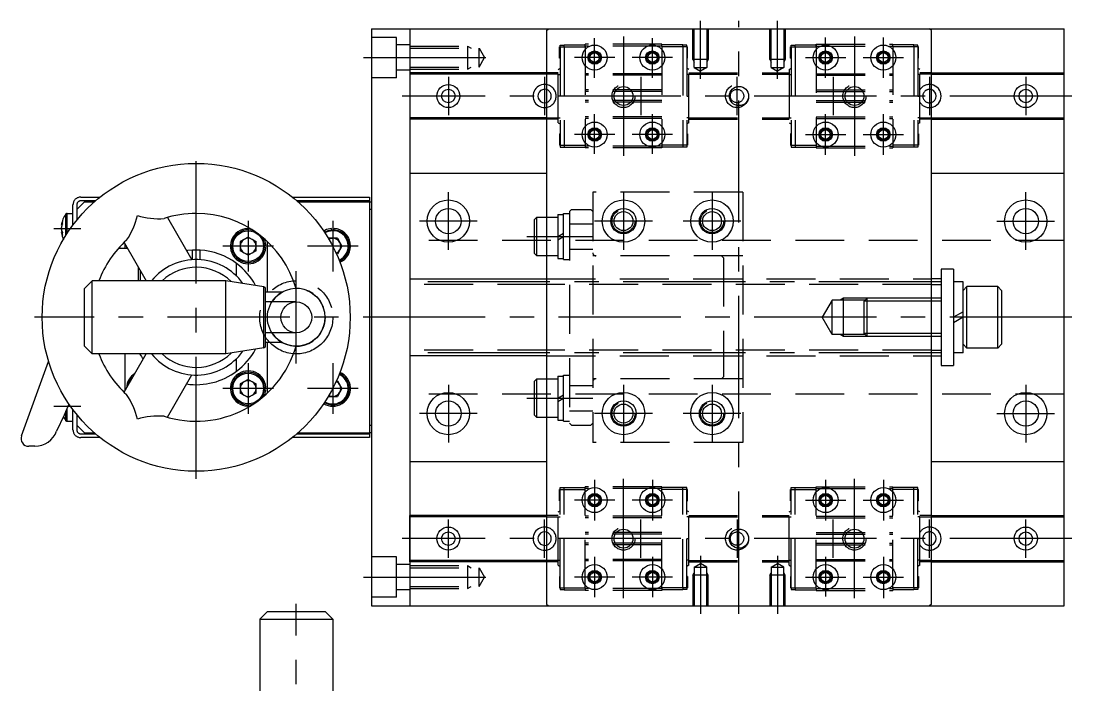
# Model space of a CAD drawing. Extents: x -77 to 457, y -54 to 311.
# Drawn here: x 183.9 to 456.9, y 138 to 310.6 of the extents above; entities that cross this region are included whole.
import ezdxf

# ---------------------------------------------------------------- set-up
doc = ezdxf.new("R2010")
doc.units = 0
for name, pattern in [('CENTER', [50.8, 31.75, -6.35, 6.35, -6.35]), ('DASHED', [19.05, 12.7, -6.35]), ('PHANTOM', [63.5, 31.75, -6.35, 6.35, -6.35, 6.35, -6.35])]:
    doc.linetypes.add(name, pattern=pattern)
doc.layers.get('0').update_dxf_attribs({"linetype": 'CONTINUOUS'})
doc.layers.add('CENTER', color=1, linetype='CENTER')

msp = doc.modelspace()

# ---------------------------------------------------------------- linework, layer by layer
at = {"color": 7, "linetype": 'CONTINUOUS'}
for p, q in [((274.89, 308.56), (274.89, 158.56)), ((274.89, 308.56), (454.89, 308.56)), ((284.89, 308.56), (284.89, 158.56)), ((320.39, 308.06), (320.89, 308.56)), ((420.39, 308.06), (419.89, 308.56)), ((454.89, 158.56), (454.89, 308.56)), ((320.39, 308.06), (320.39, 159.06)), ((420.39, 159.06), (420.39, 308.06)), ((320.39, 297.06), (284.89, 297.06)), ((284.89, 297.06), (284.89, 285.06)), ((320.39, 296.76), (284.89, 296.76)), ((420.39, 297.06), (454.89, 297.06)), ((420.39, 296.76), (454.89, 296.76)), ((320.39, 285.36), (284.89, 285.36)), ((320.39, 285.06), (284.89, 285.06)), ((420.39, 285.36), (454.89, 285.36)), ((420.39, 285.06), (454.89, 285.06)), ((284.89, 271.06), (320.39, 271.06)), ((420.39, 271.06), (454.89, 271.06)), ((200.39, 263.56), (198.39, 261.56)), ((200.39, 263.56), (202.93, 263.56)), ((255.85, 263.56), (274.39, 263.56)), ((274.39, 263.56), (274.39, 203.56)), ((274.39, 263.56), (274.89, 263.56)), ((195.55, 259.5), (195.55, 260.41)), ((195.55, 254.89), (195.55, 259.5)), ((195.84, 259.61), (195.84, 260.56)), ((195.84, 260.56), (197.39, 260.56)), ((195.84, 255.35), (195.84, 259.61)), ((221.91, 259.5), (228.26, 248.51)), ((274.89, 261.56), (274.39, 261.56)), ((317.29, 258.96), (317.89, 259.56)), ((317.89, 249.56), (317.89, 259.56)), ((317.89, 259.56), (320.39, 259.56)), ((194.37, 257.55), (194.37, 257.57)), ((194.37, 257.55), (194.37, 257.51)), ((194.37, 256.39), (194.37, 256.89)), ((264.56, 256.29), (264.53, 256.64)), ((265.22, 256.29), (265.25, 256.64)), ((317.29, 250.16), (317.29, 258.96)), ((194.37, 256.39), (194.37, 256.23)), ((194.37, 255.55), (194.37, 255.6)), ((242.89, 254.41), (240.85, 253.24)), ((242.89, 254.41), (244.93, 253.24)), ((266.07, 254.1), (263.71, 254.1)), ((266.07, 254.1), (267.25, 252.06)), ((209.26, 251.56), (211.49, 251.56)), ((210.66, 253), (216.4, 243.06)), ((210.89, 252.6), (210.89, 251.56)), ((211.29, 251.9), (211.32, 251.56)), ((240.85, 253.24), (240.85, 250.88)), ((244.93, 250.88), (244.93, 253.24)), ((247.13, 252.39), (247.47, 252.42)), ((247.13, 251.72), (247.47, 251.7)), ((247.89, 240.06), (247.89, 253.22)), ((267.25, 252.06), (266.07, 250.01)), ((228.39, 248.52), (228.39, 251.03)), ((230.39, 251.03), (228.39, 251.03)), ((230.39, 248.52), (230.39, 251.03)), ((242.89, 249.7), (240.85, 250.88)), ((244.93, 250.88), (242.89, 249.7)), ((265.85, 250.01), (266.07, 250.01)), ((317.89, 249.56), (317.29, 250.16)), ((320.39, 249.56), (317.89, 249.56)), ((214.39, 243.06), (214.39, 246.54)), ((239.89, 244.27), (239.89, 247.56)), ((422.89, 246.06), (422.89, 221.06)), ((426.09, 246.06), (422.89, 246.06)), ((426.09, 246.06), (426.09, 221.06)), ((202.39, 243.06), (200.39, 241.06)), ((237.06, 243.06), (202.39, 243.06)), ((202.39, 224.06), (202.39, 243.06)), ((214.89, 243.06), (214.89, 245.67)), ((237.06, 224.06), (237.06, 243.06)), ((246.97, 241.51), (237.06, 243.06)), ((284.89, 243.56), (320.39, 243.56)), ((422.89, 243.56), (420.39, 243.56)), ((422.89, 243.56), (422.89, 223.56)), ((200.39, 226.06), (200.39, 241.06)), ((246.97, 225.61), (246.97, 241.51)), ((247.39, 226.1), (247.39, 241.01)), ((426.09, 242.76), (426.09, 224.36)), ((428.59, 242.76), (426.09, 242.76)), ((428.59, 224.36), (428.59, 242.76)), ((429.59, 241.56), (428.59, 240.56)), ((437.59, 241.56), (429.59, 241.56)), ((429.59, 225.56), (429.59, 241.56)), ((437.59, 225.56), (437.59, 241.56)), ((437.59, 241.56), (438.59, 240.56)), ((438.59, 240.56), (438.59, 226.56)), ((251.65, 240.06), (247.39, 240.06)), ((255.39, 237.56), (247.39, 237.56)), ((428.59, 235), (426.09, 233.56)), ((428.59, 233.56), (426.09, 232.11)), ((255.39, 229.56), (247.39, 229.56)), ((251.65, 227.06), (247.39, 227.06)), ((247.89, 213.89), (247.89, 227.06)), ((202.39, 224.06), (200.39, 226.06)), ((237.06, 224.06), (202.39, 224.06)), ((210.66, 214.11), (216.4, 224.06)), ((210.89, 224.06), (210.89, 214.51)), ((246.97, 225.61), (237.06, 224.06)), ((428.59, 224.36), (426.09, 224.36)), ((429.59, 225.56), (428.59, 226.56)), ((437.59, 225.56), (429.59, 225.56)), ((437.59, 225.56), (438.59, 226.56)), ((184.01, 202.74), (191.06, 222.11)), ((239.89, 219.56), (239.89, 222.85)), ((320.39, 223.56), (284.89, 223.56)), ((420.39, 223.56), (422.89, 223.56)), ((221.91, 207.61), (228.26, 218.6)), ((422.89, 221.06), (426.09, 221.06)), ((242.89, 217.41), (240.85, 216.24)), ((240.85, 216.24), (240.85, 213.88)), ((242.89, 217.41), (244.93, 216.24)), ((244.93, 213.88), (244.93, 216.24)), ((266.07, 217.1), (265.85, 217.1)), ((266.07, 217.1), (267.25, 215.06)), ((317.29, 216.96), (317.89, 217.56)), ((317.29, 208.16), (317.29, 216.96)), ((317.89, 207.56), (317.89, 217.56)), ((317.89, 217.56), (320.39, 217.56)), ((242.89, 212.7), (240.85, 213.88)), ((244.93, 213.88), (242.89, 212.7)), ((247.13, 215.39), (247.47, 215.42)), ((247.13, 214.72), (247.47, 214.7)), ((263.71, 213.01), (266.07, 213.01)), ((267.25, 215.06), (266.07, 213.01)), ((195.55, 206.7), (195.55, 209.26)), ((195.84, 206.56), (195.84, 209.92)), ((198.39, 208.28), (198.39, 205.56)), ((317.89, 207.56), (317.29, 208.16)), ((320.39, 207.56), (317.89, 207.56)), ((195.84, 206.56), (197.39, 206.56)), ((198.39, 205.56), (200.39, 203.56)), ((274.39, 205.56), (274.89, 205.56)), ((200.39, 203.56), (202.93, 203.56)), ((255.85, 203.56), (274.39, 203.56)), ((274.89, 203.56), (274.39, 203.56)), ((187.47, 200.06), (185.89, 200.06)), ((284.89, 196.06), (320.39, 196.06)), ((420.39, 196.06), (454.89, 196.06)), ((320.39, 182.06), (284.89, 182.06)), ((284.89, 170.06), (284.89, 182.06)), ((320.39, 181.76), (284.89, 181.76)), ((420.39, 182.06), (454.89, 182.06)), ((420.39, 181.76), (454.89, 181.76)), ((320.39, 170.36), (284.89, 170.36)), ((320.39, 170.06), (284.89, 170.06)), ((420.39, 170.36), (454.89, 170.36)), ((420.39, 170.06), (454.89, 170.06)), ((274.89, 158.56), (454.89, 158.56)), ((320.39, 159.06), (320.89, 158.56)), ((420.39, 159.06), (419.89, 158.56))]:
    msp.add_line(p, q, dxfattribs=at)
at = {"color": 3, "linetype": 'DASHED'}
for p, q in [((358.39, 300.56), (358.39, 308.56)), ((358.77, 298.46), (358.77, 308.56)), ((362.01, 308.56), (362.01, 298.46)), ((362.39, 308.56), (362.39, 300.56)), ((378.39, 300.56), (378.39, 308.56)), ((378.77, 298.46), (378.77, 308.56)), ((382.01, 308.56), (382.01, 298.46)), ((382.39, 308.56), (382.39, 300.56)), ((281.39, 306.31), (274.89, 306.31)), ((281.39, 295.81), (281.39, 306.31)), ((284.89, 304.36), (281.39, 304.36)), ((284.89, 304.06), (299.89, 304.06)), ((284.89, 303.51), (302.89, 303.51)), ((299.89, 304.06), (300.83, 303.51)), ((299.89, 304.06), (299.89, 298.06)), ((302.89, 303.51), (304.31, 301.06)), ((302.89, 298.6), (302.89, 303.51)), ((323.74, 303.86), (323.94, 303.86)), ((323.74, 300.86), (323.74, 303.86)), ((323.94, 303.81), (323.94, 304.31)), ((323.94, 304.31), (324.94, 304.31)), ((323.94, 303.81), (323.94, 278.31)), ((323.94, 303.81), (324.94, 303.81)), ((324.94, 304.36), (330.44, 304.36)), ((324.94, 303.86), (324.94, 304.36)), ((324.94, 303.86), (324.94, 278.26)), ((324.94, 303.86), (330.44, 303.86)), ((350.34, 304.56), (330.44, 304.56)), ((330.44, 304.06), (330.44, 304.56)), ((330.44, 304.06), (330.44, 278.06)), ((350.34, 304.06), (330.44, 304.06)), ((350.34, 304.06), (350.34, 304.56)), ((355.84, 304.36), (350.34, 304.36)), ((350.34, 304.06), (350.34, 278.06)), ((355.84, 303.86), (350.34, 303.86)), ((355.84, 303.86), (355.84, 304.36)), ((356.84, 304.31), (355.84, 304.31)), ((355.84, 303.86), (355.84, 278.26)), ((356.84, 303.81), (355.84, 303.81)), ((356.84, 303.81), (356.84, 304.31)), ((356.84, 303.86), (357.04, 303.86)), ((356.84, 303.81), (356.84, 278.31)), ((357.04, 300.86), (357.04, 303.86)), ((383.74, 300.86), (383.74, 303.86)), ((383.94, 303.86), (383.74, 303.86)), ((383.94, 304.31), (384.94, 304.31)), ((383.94, 303.81), (383.94, 304.31)), ((383.94, 303.81), (383.94, 278.31)), ((383.94, 303.81), (384.94, 303.81)), ((384.94, 304.36), (390.44, 304.36)), ((384.94, 303.86), (384.94, 304.36)), ((384.94, 303.86), (384.94, 278.26)), ((384.94, 303.86), (390.44, 303.86)), ((390.44, 304.56), (410.34, 304.56)), ((390.44, 304.56), (390.44, 278.06)), ((390.44, 304.06), (390.44, 304.56)), ((390.44, 304.06), (410.34, 304.06)), ((410.34, 304.06), (410.34, 304.56)), ((415.84, 304.36), (410.34, 304.36)), ((410.34, 304.06), (410.34, 278.06)), ((415.84, 303.86), (410.34, 303.86)), ((415.84, 303.86), (415.84, 304.36)), ((416.84, 304.31), (415.84, 304.31)), ((415.84, 303.86), (415.84, 278.26)), ((416.84, 303.81), (415.84, 303.81)), ((416.84, 303.81), (416.84, 304.31)), ((417.04, 303.86), (416.84, 303.86)), ((416.84, 303.81), (416.84, 278.31)), ((417.04, 300.86), (417.04, 303.86)), ((302.89, 298.6), (304.31, 301.06)), ((323.94, 300.86), (323.74, 300.86)), ((357.04, 300.86), (356.84, 300.86)), ((358.39, 300.56), (358.77, 299.9)), ((362.39, 300.56), (358.39, 300.56)), ((362.39, 300.56), (362.01, 299.9)), ((382.39, 300.56), (378.39, 300.56)), ((378.39, 300.56), (378.77, 299.9)), ((382.39, 300.56), (382.01, 299.9)), ((383.74, 300.86), (383.94, 300.86)), ((416.84, 300.86), (417.04, 300.86)), ((284.89, 297.76), (281.39, 297.76)), ((284.89, 298.6), (302.89, 298.6)), ((284.89, 298.06), (299.89, 298.06)), ((299.89, 298.06), (300.83, 298.6)), ((323.44, 297.99), (323.94, 298.29)), ((323.44, 284.13), (323.44, 297.99)), ((357.34, 297.99), (356.84, 298.29)), ((357.34, 284.13), (357.34, 297.99)), ((358.77, 298.46), (360.39, 297.52)), ((358.77, 298.46), (362.01, 298.46)), ((362.01, 298.46), (360.39, 297.52)), ((378.77, 298.46), (382.01, 298.46)), ((378.77, 298.46), (380.39, 297.52)), ((382.01, 298.46), (380.39, 297.52)), ((383.44, 297.99), (383.94, 298.29)), ((383.44, 297.99), (383.44, 284.13)), ((417.34, 297.99), (416.84, 298.29)), ((417.34, 284.13), (417.34, 297.99)), ((281.39, 295.81), (274.89, 295.81)), ((323.44, 297.06), (320.39, 297.06)), ((323.44, 296.76), (320.39, 296.76)), ((323.44, 296.69), (323.94, 296.69)), ((350.34, 296.86), (330.44, 296.86)), ((350.34, 296.46), (330.44, 296.46)), ((357.34, 296.69), (356.84, 296.69)), ((357.34, 297.06), (383.44, 297.06)), ((357.34, 296.76), (383.44, 296.76)), ((383.44, 296.69), (383.94, 296.69)), ((390.44, 296.86), (410.34, 296.86)), ((390.44, 296.46), (410.34, 296.46)), ((417.34, 296.69), (416.84, 296.69)), ((420.39, 297.06), (417.34, 297.06)), ((420.39, 296.76), (417.34, 296.76)), ((350.34, 292.66), (330.44, 292.66)), ((350.34, 292.26), (330.44, 292.26)), ((390.44, 292.66), (410.34, 292.66)), ((390.44, 292.26), (410.34, 292.26)), ((323.94, 291.06), (323.44, 291.06)), ((350.34, 289.86), (330.44, 289.86)), ((350.34, 289.46), (330.44, 289.46)), ((356.84, 291.06), (357.34, 291.06)), ((383.94, 291.06), (383.44, 291.06)), ((390.44, 289.86), (410.34, 289.86)), ((390.44, 289.46), (410.34, 289.46)), ((416.84, 291.06), (417.34, 291.06)), ((320.39, 285.36), (323.44, 285.36)), ((323.44, 285.06), (320.39, 285.06)), ((323.44, 285.43), (323.94, 285.43)), ((323.44, 284.13), (323.94, 283.83)), ((350.34, 285.66), (330.44, 285.66)), ((350.34, 285.26), (330.44, 285.26)), ((357.34, 285.43), (356.84, 285.43)), ((357.34, 284.13), (356.84, 283.83)), ((357.34, 285.36), (383.44, 285.36)), ((357.34, 285.06), (383.44, 285.06)), ((383.44, 285.43), (383.94, 285.43)), ((383.44, 284.13), (383.94, 283.83)), ((390.44, 285.66), (410.34, 285.66)), ((390.44, 285.26), (410.34, 285.26)), ((417.34, 285.43), (416.84, 285.43)), ((417.34, 284.13), (416.84, 283.83)), ((417.34, 285.36), (420.39, 285.36)), ((420.39, 285.06), (417.34, 285.06)), ((323.74, 281.26), (323.74, 278.26)), ((323.74, 281.26), (323.94, 281.26)), ((356.84, 281.26), (357.04, 281.26)), ((357.04, 281.26), (357.04, 278.26)), ((383.74, 281.26), (383.74, 278.26)), ((383.94, 281.26), (383.74, 281.26)), ((417.04, 281.26), (416.84, 281.26)), ((417.04, 281.26), (417.04, 278.26)), ((323.94, 278.26), (323.74, 278.26)), ((323.94, 278.31), (323.94, 277.81)), ((323.94, 278.31), (324.94, 278.31)), ((323.94, 277.81), (324.94, 277.81)), ((324.94, 278.26), (330.44, 278.26)), ((324.94, 278.26), (324.94, 277.76)), ((324.94, 277.76), (330.44, 277.76)), ((350.34, 278.06), (330.44, 278.06)), ((330.44, 278.06), (330.44, 277.56)), ((350.34, 277.56), (330.44, 277.56)), ((355.84, 278.26), (350.34, 278.26)), ((350.34, 278.06), (350.34, 277.56)), ((355.84, 277.76), (350.34, 277.76)), ((356.84, 278.31), (355.84, 278.31)), ((355.84, 278.26), (355.84, 277.76)), ((356.84, 277.81), (355.84, 277.81)), ((356.84, 278.31), (356.84, 277.81)), ((357.04, 278.26), (356.84, 278.26)), ((383.74, 278.26), (383.94, 278.26)), ((383.94, 278.31), (384.94, 278.31)), ((383.94, 278.31), (383.94, 277.81)), ((383.94, 277.81), (384.94, 277.81)), ((384.94, 278.26), (390.44, 278.26)), ((384.94, 278.26), (384.94, 277.76)), ((384.94, 277.76), (390.44, 277.76)), ((390.44, 278.06), (410.34, 278.06)), ((390.44, 278.06), (390.44, 277.56)), ((390.44, 277.56), (410.34, 277.56)), ((415.84, 278.26), (410.34, 278.26)), ((410.34, 278.06), (410.34, 277.56)), ((415.84, 277.76), (410.34, 277.76)), ((416.84, 278.31), (415.84, 278.31)), ((415.84, 278.26), (415.84, 277.76)), ((416.84, 277.81), (415.84, 277.81)), ((416.84, 278.31), (416.84, 277.81)), ((416.84, 278.26), (417.04, 278.26)), ((332.39, 266.06), (332.39, 201.06)), ((371.39, 266.06), (332.39, 266.06)), ((371.39, 266.06), (371.39, 201.06)), ((320.39, 259.56), (323.29, 259.56)), ((323.29, 260.26), (323.29, 248.86)), ((323.29, 260.26), (324.79, 260.26)), ((324.79, 248.56), (324.79, 260.56)), ((324.79, 260.56), (326.39, 260.56)), ((326.89, 261.56), (326.39, 261.06)), ((326.39, 261.06), (326.39, 206.06)), ((326.89, 261.56), (331.89, 261.56)), ((331.89, 261.56), (332.39, 261.06)), ((326.39, 257.86), (332.39, 257.86)), ((323.29, 254.56), (324.79, 255.42)), ((323.29, 253.69), (324.79, 254.56)), ((454.89, 253.56), (284.89, 253.56)), ((326.39, 251.26), (332.39, 251.26)), ((323.29, 249.56), (320.39, 249.56)), ((323.29, 248.86), (324.79, 248.86)), ((324.79, 248.56), (326.39, 248.56)), ((371.39, 249.56), (332.39, 249.56)), ((365.89, 249.56), (366.39, 249.06)), ((366.39, 249.06), (366.39, 218.06)), ((320.39, 243.56), (420.39, 243.56)), ((320.39, 242.06), (284.89, 242.06)), ((420.39, 242.06), (320.39, 242.06)), ((420.39, 242.06), (422.89, 242.06)), ((394.57, 238.01), (391.99, 233.56)), ((403.16, 238.01), (394.57, 238.01)), ((394.57, 229.1), (394.57, 238.01)), ((397.57, 238.56), (396.63, 238.01)), ((397.57, 228.56), (397.57, 238.56)), ((403.7, 238.56), (397.57, 238.56)), ((394.57, 229.1), (391.99, 233.56)), ((403.16, 229.1), (394.57, 229.1)), ((397.57, 228.56), (396.63, 229.1)), ((403.7, 228.56), (397.57, 228.56)), ((320.39, 225.06), (284.89, 225.06)), ((420.39, 225.06), (320.39, 225.06)), ((420.39, 225.06), (422.89, 225.06)), ((320.39, 223.56), (420.39, 223.56)), ((324.79, 206.56), (324.79, 218.56)), ((324.79, 218.56), (326.39, 218.56)), ((320.39, 217.56), (323.29, 217.56)), ((323.29, 218.26), (323.29, 206.86)), ((323.29, 218.26), (324.79, 218.26)), ((326.39, 215.86), (332.39, 215.86)), ((371.39, 217.56), (332.39, 217.56)), ((366.39, 218.06), (365.89, 217.56)), ((454.89, 213.56), (284.89, 213.56)), ((323.29, 212.56), (324.79, 213.42)), ((323.29, 211.69), (324.79, 212.56)), ((323.29, 207.56), (320.39, 207.56)), ((326.39, 209.26), (332.39, 209.26)), ((323.29, 206.86), (324.79, 206.86)), ((324.79, 206.56), (326.39, 206.56)), ((326.89, 205.56), (326.39, 206.06)), ((326.89, 205.56), (331.89, 205.56)), ((331.89, 205.56), (332.39, 206.06)), ((371.39, 201.06), (332.39, 201.06)), ((323.74, 185.86), (323.74, 188.86)), ((323.94, 188.86), (323.74, 188.86)), ((323.94, 188.81), (323.94, 189.31)), ((323.94, 189.31), (324.94, 189.31)), ((323.94, 163.31), (323.94, 188.81)), ((323.94, 188.81), (324.94, 188.81)), ((324.94, 189.36), (330.44, 189.36)), ((324.94, 188.86), (324.94, 189.36)), ((324.94, 163.26), (324.94, 188.86)), ((324.94, 188.86), (330.44, 188.86)), ((350.34, 189.56), (330.44, 189.56)), ((330.44, 189.06), (330.44, 189.56)), ((330.44, 163.06), (330.44, 189.06)), ((350.34, 189.06), (330.44, 189.06)), ((350.34, 189.06), (350.34, 189.56)), ((355.84, 189.36), (350.34, 189.36)), ((350.34, 163.06), (350.34, 189.06)), ((355.84, 188.86), (350.34, 188.86)), ((355.84, 188.86), (355.84, 189.36)), ((356.84, 189.31), (355.84, 189.31)), ((355.84, 163.26), (355.84, 188.86)), ((356.84, 188.81), (355.84, 188.81)), ((356.84, 188.81), (356.84, 189.31)), ((357.04, 188.86), (356.84, 188.86)), ((356.84, 163.31), (356.84, 188.81)), ((357.04, 185.86), (357.04, 188.86)), ((383.74, 185.86), (383.74, 188.86)), ((383.74, 188.86), (383.94, 188.86)), ((383.94, 189.31), (384.94, 189.31)), ((383.94, 188.81), (383.94, 189.31)), ((383.94, 163.31), (383.94, 188.81)), ((383.94, 188.81), (384.94, 188.81)), ((384.94, 189.36), (390.44, 189.36)), ((384.94, 188.86), (384.94, 189.36)), ((384.94, 163.26), (384.94, 188.86)), ((384.94, 188.86), (390.44, 188.86)), ((390.44, 189.56), (410.34, 189.56)), ((390.44, 189.06), (390.44, 189.56)), ((390.44, 189.06), (410.34, 189.06)), ((390.44, 163.06), (390.44, 189.06)), ((410.34, 189.06), (410.34, 189.56)), ((415.84, 189.36), (410.34, 189.36)), ((410.34, 163.06), (410.34, 189.06)), ((415.84, 188.86), (410.34, 188.86)), ((415.84, 188.86), (415.84, 189.36)), ((416.84, 189.31), (415.84, 189.31)), ((415.84, 163.26), (415.84, 188.86)), ((416.84, 188.81), (415.84, 188.81)), ((416.84, 188.81), (416.84, 189.31)), ((416.84, 188.86), (417.04, 188.86)), ((416.84, 163.31), (416.84, 188.81)), ((417.04, 185.86), (417.04, 188.86)), ((323.74, 185.86), (323.94, 185.86)), ((356.84, 185.86), (357.04, 185.86)), ((383.94, 185.86), (383.74, 185.86)), ((417.04, 185.86), (416.84, 185.86)), ((323.44, 182.99), (323.94, 183.29)), ((323.44, 169.13), (323.44, 182.99)), ((357.34, 182.99), (356.84, 183.29)), ((357.34, 169.13), (357.34, 182.99)), ((383.44, 182.99), (383.94, 183.29)), ((383.44, 169.13), (383.44, 182.99)), ((417.34, 182.99), (416.84, 183.29)), ((417.34, 169.13), (417.34, 182.99)), ((323.44, 182.06), (320.39, 182.06)), ((320.39, 181.76), (323.44, 181.76)), ((323.44, 181.69), (323.94, 181.69)), ((350.34, 181.86), (330.44, 181.86)), ((350.34, 181.46), (330.44, 181.46)), ((357.34, 181.69), (356.84, 181.69)), ((357.34, 182.06), (383.44, 182.06)), ((357.34, 181.76), (383.44, 181.76)), ((383.44, 181.69), (383.94, 181.69)), ((390.44, 181.86), (410.34, 181.86)), ((390.44, 181.46), (410.34, 181.46)), ((417.34, 181.69), (416.84, 181.69)), ((420.39, 182.06), (417.34, 182.06)), ((417.34, 181.76), (420.39, 181.76)), ((350.34, 177.66), (330.44, 177.66)), ((390.44, 177.66), (410.34, 177.66)), ((323.94, 176.06), (323.44, 176.06)), ((350.34, 177.26), (330.44, 177.26)), ((350.34, 174.86), (330.44, 174.86)), ((356.84, 176.06), (357.34, 176.06)), ((383.94, 176.06), (383.44, 176.06)), ((390.44, 177.26), (410.34, 177.26)), ((390.44, 174.86), (410.34, 174.86)), ((416.84, 176.06), (417.34, 176.06)), ((350.34, 174.46), (330.44, 174.46)), ((390.44, 174.46), (410.34, 174.46)), ((281.39, 171.31), (274.89, 171.31)), ((281.39, 160.81), (281.39, 171.31)), ((284.89, 169.36), (281.39, 169.36)), ((323.44, 170.36), (320.39, 170.36)), ((323.44, 170.06), (320.39, 170.06)), ((323.44, 170.43), (323.94, 170.43)), ((350.34, 170.66), (330.44, 170.66)), ((350.34, 170.26), (330.44, 170.26)), ((357.34, 170.43), (356.84, 170.43)), ((357.34, 170.36), (383.44, 170.36)), ((357.34, 170.06), (383.44, 170.06)), ((358.77, 168.66), (360.39, 169.59)), ((362.01, 168.66), (360.39, 169.59)), ((378.77, 168.66), (380.39, 169.59)), ((382.01, 168.66), (380.39, 169.59)), ((383.44, 170.43), (383.94, 170.43)), ((390.44, 170.66), (410.34, 170.66)), ((390.44, 170.26), (410.34, 170.26)), ((417.34, 170.43), (416.84, 170.43)), ((420.39, 170.36), (417.34, 170.36)), ((420.39, 170.06), (417.34, 170.06)), ((284.89, 169.06), (299.89, 169.06)), ((284.89, 168.51), (302.89, 168.51)), ((299.89, 169.06), (300.83, 168.51)), ((299.89, 169.06), (299.89, 163.06)), ((302.89, 168.51), (304.31, 166.06)), ((302.89, 163.6), (302.89, 168.51)), ((323.44, 169.13), (323.94, 168.83)), ((357.34, 169.13), (356.84, 168.83)), ((358.39, 166.56), (358.77, 167.21)), ((358.39, 166.56), (358.39, 158.56)), ((362.39, 166.56), (358.39, 166.56)), ((358.77, 168.66), (358.77, 158.56)), ((358.77, 168.66), (362.01, 168.66)), ((362.01, 158.56), (362.01, 168.66)), ((362.39, 166.56), (362.01, 167.21)), ((362.39, 158.56), (362.39, 166.56)), ((378.39, 166.56), (378.77, 167.21)), ((378.39, 166.56), (378.39, 158.56)), ((382.39, 166.56), (378.39, 166.56)), ((378.77, 168.66), (378.77, 158.56)), ((378.77, 168.66), (382.01, 168.66)), ((382.01, 158.56), (382.01, 168.66)), ((382.39, 166.56), (382.01, 167.21)), ((382.39, 158.56), (382.39, 166.56)), ((383.44, 169.13), (383.94, 168.83)), ((417.34, 169.13), (416.84, 168.83)), ((302.89, 163.6), (304.31, 166.06)), ((323.94, 166.26), (323.74, 166.26)), ((323.74, 166.26), (323.74, 163.26)), ((357.04, 166.26), (356.84, 166.26)), ((357.04, 166.26), (357.04, 163.26)), ((383.74, 166.26), (383.74, 163.26)), ((383.74, 166.26), (383.94, 166.26)), ((416.84, 166.26), (417.04, 166.26)), ((417.04, 166.26), (417.04, 163.26)), ((284.89, 162.76), (281.39, 162.76)), ((284.89, 163.6), (302.89, 163.6)), ((284.89, 163.06), (299.89, 163.06)), ((299.89, 163.06), (300.83, 163.6)), ((323.74, 163.26), (323.94, 163.26)), ((323.94, 163.31), (323.94, 162.81)), ((323.94, 163.31), (324.94, 163.31)), ((323.94, 162.81), (324.94, 162.81)), ((324.94, 163.26), (330.44, 163.26)), ((324.94, 163.26), (324.94, 162.76)), ((324.94, 162.76), (330.44, 162.76)), ((350.34, 163.06), (330.44, 163.06)), ((330.44, 163.06), (330.44, 162.56)), ((350.34, 162.56), (330.44, 162.56)), ((355.84, 163.26), (350.34, 163.26)), ((350.34, 163.06), (350.34, 162.56)), ((355.84, 162.76), (350.34, 162.76)), ((356.84, 163.31), (355.84, 163.31)), ((355.84, 163.26), (355.84, 162.76)), ((356.84, 162.81), (355.84, 162.81)), ((356.84, 163.31), (356.84, 162.81)), ((356.84, 163.26), (357.04, 163.26)), ((383.94, 163.26), (383.74, 163.26)), ((383.94, 163.31), (384.94, 163.31)), ((383.94, 163.31), (383.94, 162.81)), ((383.94, 162.81), (384.94, 162.81)), ((384.94, 163.26), (390.44, 163.26)), ((384.94, 163.26), (384.94, 162.76)), ((384.94, 162.76), (390.44, 162.76)), ((390.44, 163.06), (410.34, 163.06)), ((390.44, 163.06), (390.44, 162.56)), ((390.44, 162.56), (410.34, 162.56)), ((415.84, 163.26), (410.34, 163.26)), ((410.34, 163.06), (410.34, 162.56)), ((415.84, 162.76), (410.34, 162.76)), ((416.84, 163.31), (415.84, 163.31)), ((415.84, 163.26), (415.84, 162.76)), ((416.84, 162.81), (415.84, 162.81)), ((416.84, 163.31), (416.84, 162.81)), ((417.04, 163.26), (416.84, 163.26)), ((281.39, 160.81), (274.89, 160.81))]:
    msp.add_line(p, q, dxfattribs=at)
at = {"color": 3, "linetype": 'PHANTOM'}
for p, q in [((197.39, 257.56), (197.39, 262.81)), ((198.39, 262.81), (198.39, 258.83)), ((199.39, 264.81), (204.42, 264.81)), ((203.22, 263.81), (199.39, 263.81)), ((254.36, 264.81), (274.39, 264.81)), ((274.39, 263.81), (255.56, 263.81)), ((274.39, 264.81), (274.39, 263.81)), ((274.39, 263.81), (274.39, 263.56)), ((197.39, 204.31), (197.39, 209.56)), ((198.39, 208.28), (198.39, 204.31)), ((199.39, 203.31), (203.22, 203.31)), ((204.42, 202.31), (199.39, 202.31)), ((274.39, 202.31), (254.36, 202.31)), ((255.56, 203.31), (274.39, 203.31)), ((274.39, 203.56), (274.39, 203.31)), ((274.39, 203.31), (274.39, 202.31)), ((247.89, 157.1), (245.89, 155.1)), ((247.89, 157.1), (262.89, 157.1)), ((262.89, 157.1), (264.89, 155.1)), ((245.89, 155.1), (245.89, 121.89)), ((245.89, 155.1), (264.89, 155.1)), ((264.89, 155.1), (264.89, 121.89))]:
    msp.add_line(p, q, dxfattribs=at)
at = {"color": 3, "linetype": 'CONTINUOUS'}
for p, q in [((402.89, 237.74), (403.7, 238.56)), ((422.89, 237.74), (402.89, 237.74)), ((402.89, 229.37), (402.89, 237.74)), ((403.7, 228.56), (403.7, 238.56)), ((422.89, 238.56), (403.7, 238.56)), ((422.89, 229.37), (402.89, 229.37)), ((402.89, 229.37), (403.7, 228.56)), ((422.89, 228.56), (403.7, 228.56))]:
    msp.add_line(p, q, dxfattribs=at)
at = {"color": 7, "linetype": 'CONTINUOUS', "flags": 128}
for points in [[(264.53, 256.64), (263.28, 256.37), (262.51, 255.99)], [(247.47, 252.42), (247.2, 253.66), (247.08, 253.95)], [(262.7, 255.7), (263.64, 256.12), (264.89, 256.31)], [(264.89, 256.06), (263.71, 255.88), (262.84, 255.49)], [(228.39, 251.03), (227.11, 250.91), (226.89, 250.88)], [(247.08, 213.16), (247.2, 213.45), (247.47, 214.7)], [(196.33, 211.03), (195.06, 208.17), (193.11, 204)]]:
    msp.add_lwpolyline(points, dxfattribs=at)
at = {"color": 7, "linetype": 'CONTINUOUS'}
for centre, radius in [((332.89, 301.06), 3.25), ((347.89, 301.06), 3.25), ((392.89, 301.06), 3.25), ((407.89, 301.06), 3.25), ((332.89, 301.06), 1.75), ((332.89, 301.06), 1.23), ((347.89, 301.06), 1.75), ((347.89, 301.06), 1.23), ((392.89, 301.06), 1.75), ((392.89, 301.06), 1.23), ((407.89, 301.06), 1.75), ((407.89, 301.06), 1.23), ((294.89, 291.06), 3), ((294.89, 291.06), 1.75), ((340.39, 291.06), 2.46), ((370.39, 291.06), 2.5), ((400.39, 291.06), 2.46), ((444.89, 291.06), 3), ((444.89, 291.06), 1.75), ((332.89, 281.06), 3.25), ((347.89, 281.06), 3.25), ((392.89, 281.06), 3.25), ((407.89, 281.06), 3.25), ((332.89, 281.06), 1.75), ((332.89, 281.06), 1.23), ((347.89, 281.06), 1.75), ((347.89, 281.06), 1.23), ((392.89, 281.06), 1.75), ((392.89, 281.06), 1.23), ((407.89, 281.06), 1.75), ((407.89, 281.06), 1.23), ((229.39, 233.56), 40), ((294.89, 258.56), 5.5), ((340.39, 258.56), 5.5), ((363.39, 258.56), 5.5), ((444.89, 258.56), 5.5), ((294.89, 258.56), 3.3), ((340.39, 258.56), 3.3), ((340.39, 258.56), 2.46), ((363.39, 258.56), 3.3), ((363.39, 258.56), 2.46), ((444.89, 258.56), 3.3), ((242.89, 252.06), 4), ((255.39, 233.56), 4), ((242.89, 215.06), 4), ((294.89, 208.56), 5.5), ((340.39, 208.56), 5.5), ((363.39, 208.56), 5.5), ((444.89, 208.56), 5.5), ((294.89, 208.56), 3.3), ((340.39, 208.56), 3.3), ((340.39, 208.56), 2.46), ((363.39, 208.56), 3.3), ((363.39, 208.56), 2.46), ((444.89, 208.56), 3.3), ((332.89, 186.06), 3.25), ((347.89, 186.06), 3.25), ((392.89, 186.06), 3.25), ((407.89, 186.06), 3.25), ((332.89, 186.06), 1.75), ((332.89, 186.06), 1.23), ((347.89, 186.06), 1.75), ((347.89, 186.06), 1.23), ((392.89, 186.06), 1.75), ((392.89, 186.06), 1.23), ((407.89, 186.06), 1.75), ((407.89, 186.06), 1.23), ((294.89, 176.06), 3), ((294.89, 176.06), 1.75), ((340.39, 176.06), 2.46), ((370.39, 176.06), 2.5), ((400.39, 176.06), 2.46), ((444.89, 176.06), 3), ((444.89, 176.06), 1.75), ((332.89, 166.06), 3.25), ((347.89, 166.06), 3.25), ((392.89, 166.06), 3.25), ((407.89, 166.06), 3.25), ((332.89, 166.06), 1.75), ((332.89, 166.06), 1.23), ((347.89, 166.06), 1.75), ((347.89, 166.06), 1.23), ((392.89, 166.06), 1.75), ((392.89, 166.06), 1.23), ((407.89, 166.06), 1.75), ((407.89, 166.06), 1.23)]:
    msp.add_circle(centre, radius, dxfattribs=at)
at = {"color": 3, "linetype": 'DASHED'}
for centre, radius in [((332.89, 301.06), 1.5), ((347.89, 301.06), 1.5), ((392.89, 301.06), 1.5), ((407.89, 301.06), 1.5), ((340.39, 291.06), 3), ((369.89, 291.06), 3), ((369.89, 291.06), 1.75), ((400.39, 291.06), 3), ((332.89, 281.06), 1.5), ((347.89, 281.06), 1.5), ((392.89, 281.06), 1.5), ((407.89, 281.06), 1.5), ((340.39, 258.56), 3), ((363.39, 258.56), 3), ((340.39, 208.56), 3), ((363.39, 208.56), 3), ((332.89, 186.06), 1.5), ((347.89, 186.06), 1.5), ((392.89, 186.06), 1.5), ((407.89, 186.06), 1.5), ((340.39, 176.06), 3), ((369.89, 176.06), 3), ((369.89, 176.06), 1.75), ((400.39, 176.06), 3), ((332.89, 166.06), 1.5), ((347.89, 166.06), 1.5), ((392.89, 166.06), 1.5), ((407.89, 166.06), 1.5)]:
    msp.add_circle(centre, radius, dxfattribs=at)
at = {"color": 3, "linetype": 'PHANTOM'}
for radius in [9.5, 7.5]:
    msp.add_circle((255.39, 233.56), radius, dxfattribs=at)
at = {"color": 7, "linetype": 'CONTINUOUS'}
for centre, radius, start, end in [((319.89, 291.06), 3, 80.4059, 279.5941), ((319.89, 291.06), 1.75, 73.3985, 286.6015), ((419.89, 291.06), 3, 279.5941, 80.4059), ((419.89, 291.06), 1.75, 286.6015, 73.3985), ((200.79, 256.56), 6.5, 143.6416, 171.0688), ((195.84, 260.2), 0.36, 90, 143.6416), ((194.98, 264.61), 19.69, 326.0128, 346.4553), ((219.64, 278.34), 19.15, 253.2378, 274.2351), ((229.39, 233.56), 27, 90, 107.9696), ((229.39, 233.56), 27, 16.127, 90), ((198.29, 256.85), 3.99, 157.0745, 169.8906), ((198.29, 256.19), 3.99, 157.0745, 169.8906), ((197.6, 258.07), 2.99, 173.6264, 186.3736), ((242.89, 252.06), 4.6, 83.404, 355.5), ((264.89, 252.06), 4.6, 293.8418, 85.5), ((197.29, 257.01), 2.99, 192.0034, 206.6964), ((198.29, 256.93), 3.99, 190.1094, 202.9255), ((197.29, 256.22), 2.99, 192.0034, 206.6964), ((200.79, 256.56), 6.5, 188.9312, 204.9749), ((198.8, 255.28), 4.19, 174.6164, 185.3836), ((242.89, 252.06), 4.25, 70.5997, 0), ((242.89, 252.06), 2.04, 60, 120), ((242.89, 252.06), 4.25, 0, 37.1616), ((264.89, 252.06), 2.04, 90, 119.8634), ((264.89, 252.06), 4.25, 294.0607, 90), ((264.89, 252.06), 4, 294.2136, 90), ((264.89, 252.06), 2.04, 30, 90), ((229.39, 233.56), 27, 132.0501, 159.4003), ((242.89, 252.06), 2.04, 120, 180), ((242.89, 252.06), 2.04, 180, 240), ((242.89, 252.06), 2.04, 0, 60), ((242.89, 252.06), 2.04, 300, 0), ((264.89, 252.06), 2.04, 330, 30), ((229.39, 233.56), 15, 35.9227, 140.7007), ((229.39, 233.56), 17.5, 53.1301, 86.7242), ((242.89, 252.06), 2.04, 240, 300), ((264.89, 252.06), 2.04, 295.1871, 330), ((229.39, 233.56), 13, 45.5202, 133.0444), ((229.39, 233.56), 17.5, 28.2719, 53.1301), ((246.89, 241.01), 0.5, 0, 81.115), ((255.39, 233.56), 7.5, 212.2338, 147.7726), ((229.39, 233.56), 27, 200.6015, 227.9613), ((229.39, 233.56), 17.5, 212.8799, 218.1963), ((229.39, 233.56), 15, 219.3032, 324.0755), ((229.39, 233.56), 13, 226.9606, 314.475), ((229.39, 233.56), 27, 252.0545, 343.873), ((229.39, 233.56), 17.5, 306.8699, 331.7281), ((246.89, 226.1), 0.5, 278.885, 0), ((215.89, 215.06), 4.6, 121.9231, 178.0769), ((229.39, 233.56), 17.5, 261.8037, 306.8699), ((242.89, 215.06), 4.6, 4.5, 276.596), ((242.89, 215.06), 4.25, 0, 289.4003), ((264.89, 215.06), 4.6, 238.7914, 66.1582), ((264.89, 215.06), 4.25, 239.0102, 65.9393), ((264.89, 215.06), 4, 239.1631, 65.7864), ((215.89, 215.06), 4.25, 132.7419, 167.2581), ((242.89, 215.06), 2.04, 120, 180), ((242.89, 215.06), 2.04, 60, 120), ((242.89, 215.06), 2.04, 0, 60), ((264.89, 215.06), 2.04, 30, 64.8129), ((264.89, 215.06), 2.04, 330, 30), ((194.98, 202.5), 19.69, 13.5447, 33.9872), ((242.89, 215.06), 2.04, 180, 240), ((242.89, 215.06), 2.04, 240, 300), ((242.89, 215.06), 2.04, 300, 0), ((242.89, 215.06), 4.25, 322.8384, 0), ((264.89, 215.06), 2.04, 240.1366, 270), ((264.89, 215.06), 2.04, 270, 330), ((200.79, 210.56), 6.5, 205.0209, 216.3584), ((219.64, 188.77), 19.15, 85.7649, 106.7622), ((195.84, 206.92), 0.36, 216.3584, 270), ((185.89, 202.06), 2, 160, 270), ((187.47, 206.06), 6, 270, 340), ((319.89, 176.06), 3, 80.4059, 279.5941), ((319.89, 176.06), 1.75, 73.3985, 286.6015), ((419.89, 176.06), 3, 279.5941, 80.4059), ((419.89, 176.06), 1.75, 286.6015, 73.3985)]:
    msp.add_arc(centre, radius, start, end, dxfattribs=at)
at = {"color": 3, "linetype": 'DASHED'}
for centre, radius, start, end in [((319.89, 291.06), 3, 279.5941, 80.4059), ((319.89, 291.06), 1.75, 286.6015, 73.3985), ((419.89, 291.06), 3, 80.4059, 148.2117), ((419.89, 291.06), 1.75, 73.3985, 286.6015), ((419.89, 291.06), 3, 211.7883, 279.5941), ((333.19, 250.36), 0.8, 180, 270), ((333.19, 216.76), 0.8, 90, 180), ((319.89, 176.06), 3, 279.5941, 80.4059), ((319.89, 176.06), 1.75, 286.6015, 73.3985), ((419.89, 176.06), 3, 80.4059, 148.2117), ((419.89, 176.06), 1.75, 73.3985, 286.6015), ((419.89, 176.06), 3, 211.7883, 279.5941)]:
    msp.add_arc(centre, radius, start, end, dxfattribs=at)
at = {"color": 3, "linetype": 'PHANTOM'}
for centre, radius, start, end in [((199.39, 262.81), 2, 90, 180), ((199.39, 262.81), 1, 90, 180), ((199.39, 204.31), 2, 180, 270), ((199.39, 204.31), 1, 180, 270)]:
    msp.add_arc(centre, radius, start, end, dxfattribs=at)
at = {"layer": 'CENTER', "color": 1, "linetype": 'CENTER'}
for p, q in [((360.39, 295.52), (360.39, 310.56)), ((370.39, 156.56), (370.39, 310.56)), ((380.39, 295.52), (380.39, 310.56)), ((332.89, 295.81), (332.89, 306.06)), ((340.39, 306.56), (340.39, 275.56)), ((347.89, 295.81), (347.89, 306.06)), ((392.89, 295.81), (392.89, 306.31)), ((400.39, 306.56), (400.39, 275.56)), ((407.89, 295.81), (407.89, 306.31)), ((272.89, 301.06), (306.31, 301.06)), ((338.14, 301.06), (327.64, 301.06)), ((353.14, 301.06), (342.64, 301.06)), ((387.64, 301.06), (398.14, 301.06)), ((402.64, 301.06), (413.14, 301.06)), ((294.89, 296.06), (294.89, 286.06)), ((319.89, 296.06), (319.89, 286.06)), ((344.89, 296.06), (344.89, 286.06)), ((369.89, 286.06), (369.89, 296.06)), ((394.89, 296.06), (394.89, 286.06)), ((419.89, 296.06), (419.89, 286.06)), ((444.89, 296.06), (444.89, 286.06)), ((456.89, 291.06), (282.89, 291.06)), ((332.89, 276.06), (332.89, 286.31)), ((347.89, 276.06), (347.89, 286.31)), ((392.89, 275.81), (392.89, 286.31)), ((407.89, 275.81), (407.89, 286.31)), ((338.14, 281.06), (327.64, 281.06)), ((353.14, 281.06), (342.64, 281.06)), ((387.64, 281.06), (398.14, 281.06)), ((402.64, 281.06), (413.14, 281.06)), ((229.39, 191.56), (229.39, 275.56)), ((294.89, 251.06), (294.89, 266.06)), ((340.39, 266.06), (340.39, 251.06)), ((363.39, 266.06), (363.39, 251.06)), ((444.89, 251.06), (444.89, 266.06)), ((192.37, 256.63), (199.39, 256.63)), ((242.89, 258.66), (242.89, 245.46)), ((264.89, 258.66), (264.89, 245.46)), ((302.39, 258.56), (287.39, 258.56)), ((347.89, 258.56), (332.89, 258.56)), ((370.89, 258.56), (355.89, 258.56)), ((437.39, 258.56), (452.39, 258.56)), ((315.29, 254.56), (332.39, 254.56)), ((249.49, 252.06), (236.29, 252.06)), ((271.49, 252.06), (258.29, 252.06)), ((255.39, 221.56), (255.39, 245.56)), ((422.89, 242.81), (284.89, 242.81)), ((456.89, 233.56), (187.39, 233.56)), ((422.89, 224.31), (284.89, 224.31)), ((242.89, 221.66), (242.89, 208.46)), ((264.89, 221.66), (264.89, 208.46)), ((294.89, 216.06), (294.89, 201.06)), ((340.39, 216.06), (340.39, 201.06)), ((363.39, 216.06), (363.39, 201.06)), ((444.89, 216.06), (444.89, 201.06)), ((249.49, 215.06), (236.29, 215.06)), ((271.49, 215.06), (258.29, 215.06)), ((192.37, 210.48), (199.39, 210.48)), ((315.29, 212.56), (332.39, 212.56)), ((302.39, 208.56), (287.39, 208.56)), ((347.89, 208.56), (332.89, 208.56)), ((370.89, 208.56), (355.89, 208.56)), ((437.39, 208.56), (452.39, 208.56)), ((332.89, 191.31), (332.89, 180.81)), ((340.39, 160.56), (340.39, 191.56)), ((347.89, 191.31), (347.89, 180.81)), ((392.89, 191.31), (392.89, 180.81)), ((400.39, 160.56), (400.39, 191.56)), ((407.89, 191.31), (407.89, 180.81)), ((338.14, 186.06), (327.64, 186.06)), ((353.14, 186.06), (342.64, 186.06)), ((387.64, 186.06), (398.14, 186.06)), ((402.64, 186.06), (413.14, 186.06)), ((294.89, 171.06), (294.89, 181.06)), ((319.89, 171.06), (319.89, 181.06)), ((344.89, 171.06), (344.89, 181.06)), ((369.89, 181.06), (369.89, 171.06)), ((394.89, 171.06), (394.89, 181.06)), ((419.89, 171.06), (419.89, 181.06)), ((444.89, 171.06), (444.89, 181.06)), ((456.89, 176.06), (282.89, 176.06)), ((332.89, 171.31), (332.89, 160.81)), ((347.89, 171.31), (347.89, 160.81)), ((360.39, 171.59), (360.39, 156.56)), ((380.39, 171.59), (380.39, 156.56)), ((392.89, 171.31), (392.89, 161.06)), ((407.89, 171.31), (407.89, 160.56)), ((272.89, 166.06), (306.31, 166.06)), ((338.14, 166.06), (327.64, 166.06)), ((353.14, 166.06), (342.64, 166.06)), ((387.64, 166.06), (398.14, 166.06)), ((402.64, 166.06), (413.14, 166.06)), ((255.39, 100.1), (255.39, 159.1))]:
    msp.add_line(p, q, dxfattribs=at)

doc.saveas('drawing.dxf')
